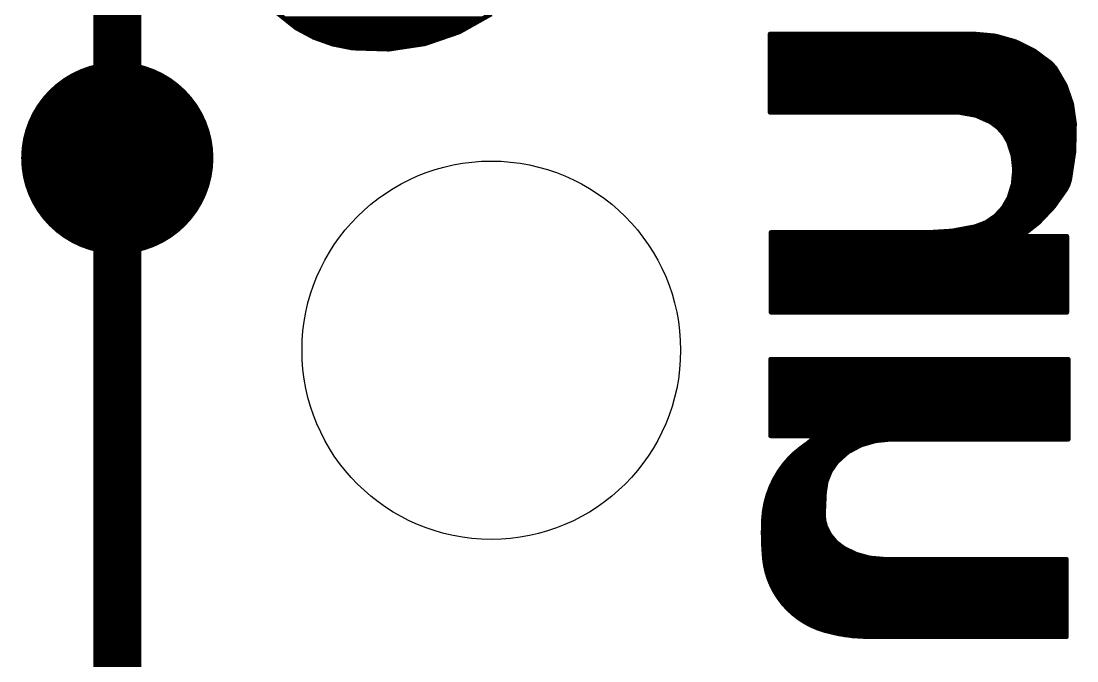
# Model space of a CAD drawing. Extents: x -3.8 to 20.4, y -21.6 to 37.
# Drawn here: x 1.02 to 6.59, y 17.41 to 20.79 of the extents above; entities that cross this region are included whole.
import ezdxf

# ---------------------------------------------------------------- set-up
doc = ezdxf.new("R2010")
doc.units = 0
for name, color, linetype in [('1', 12, 'CONTINUOUS'), ('16', 132, 'CONTINUOUS'), ('18', 110, 'CONTINUOUS'), ('20', 53, 'CONTINUOUS'), ('22', 40, 'CONTINUOUS')]:
    doc.layers.add(name, color=color, linetype=linetype)

# ---------------------------------------------------------------- blocks, each defined once
blk = doc.blocks.new('ROUNDV')
at = {"const_width": 0.5}
blk.add_lwpolyline([(0, -0.25, 1), (0, 0.25, 1), (0, -0.25)], format="xyb", dxfattribs=at)

msp = doc.modelspace()

# ---------------------------------------------------------------- linework, layer by layer
at = {"layer": '1', "const_width": 0.254}
msp.add_lwpolyline([(1.524, 20.066), (1.524, 22.476)], dxfattribs=at)
at = {"layer": '1', "const_width": 0.127}
msp.add_lwpolyline([(1.4605, 20.066, 1), (1.5875, 20.066)], format="xyb", dxfattribs=at)
at = {"layer": '16', "const_width": 0.254}
msp.add_lwpolyline([(1.524, 12.7), (1.524, 20.066)], dxfattribs=at)
at = {"layer": '16', "const_width": 0.127}
msp.add_lwpolyline([(1.5875, 20.066, 1), (1.4605, 20.066)], format="xyb", dxfattribs=at)
at = {"layer": '20'}
msp.add_circle((3.5, 19.05), 1, dxfattribs=at)
at = {"layer": '22', "const_width": 0.0254}
for points in [[(2.4689, 20.7543), (2.3552, 20.8449)], [(2.4083, 20.8026), (3.455, 20.8026)], [(3.5001, 20.828), (3.332, 20.7333)], [(2.4402, 20.7772), (3.4099, 20.7772)], [(2.5623, 20.7042), (2.4689, 20.7543)], [(2.4736, 20.7518), (3.3648, 20.7518)], [(2.5209, 20.7264), (3.3119, 20.7264)], [(2.6621, 20.6684), (2.5623, 20.7042)], [(2.5711, 20.701), (3.2382, 20.701)], [(3.332, 20.7333), (3.1496, 20.6705)], [(4.9733, 20.7213), (6.0528, 20.7213)], [(4.9733, 20.3073), (4.9733, 20.7213)], [(4.9733, 20.701), (6.199, 20.701)], [(6.0528, 20.7213), (6.1628, 20.7112)], [(6.1628, 20.7112), (6.2691, 20.6812)], [(6.2691, 20.6812), (6.3682, 20.6324)], [(2.6419, 20.6756), (3.1644, 20.6756)], [(2.7661, 20.6477), (2.6621, 20.6684)], [(2.7535, 20.6502), (3.0153, 20.6502)], [(2.9589, 20.6417), (2.7661, 20.6477)], [(3.1496, 20.6705), (2.9589, 20.6417)], [(4.9733, 20.6756), (6.2805, 20.6756)], [(4.9733, 20.6502), (6.3321, 20.6502)], [(6.3682, 20.6324), (6.4567, 20.5664)], [(4.9733, 20.6248), (6.3784, 20.6248)], [(4.9733, 20.5994), (6.4125, 20.5994)], [(4.9733, 20.574), (6.4465, 20.574)], [(4.9733, 20.5486), (6.4727, 20.5486)], [(4.9733, 20.5232), (6.4899, 20.5232)], [(6.4567, 20.5664), (6.4795, 20.541)], [(6.4795, 20.541), (6.5321, 20.4508)], [(4.9733, 20.4978), (6.5047, 20.4978)], [(4.9733, 20.4724), (6.5195, 20.4724)], [(4.9733, 20.447), (6.5334, 20.447)], [(4.9733, 20.4216), (6.5423, 20.4216)], [(6.5321, 20.4508), (6.5664, 20.3522)], [(4.9733, 20.3962), (6.5511, 20.3962)], [(4.9733, 20.3708), (6.5599, 20.3708)], [(6.5664, 20.3522), (6.5811, 20.2489)], [(4.9733, 20.3454), (6.5674, 20.3454)], [(4.9733, 20.32), (6.571, 20.32)], [(5.9741, 20.3073), (4.9733, 20.3073)], [(6.0598, 20.292), (5.9741, 20.3073)], [(6.0451, 20.2946), (6.5746, 20.2946)], [(6.1392, 20.2565), (6.0598, 20.292)], [(6.1108, 20.2692), (6.5782, 20.2692)], [(6.1776, 20.2276), (6.1392, 20.2565)], [(6.1561, 20.2438), (6.581, 20.2438)], [(6.5811, 20.2489), (6.5781, 20.0995)], [(6.2094, 20.1916), (6.1776, 20.2276)], [(6.1858, 20.2184), (6.5805, 20.2184)], [(6.2082, 20.193), (6.58, 20.193)], [(6.2332, 20.1498), (6.2094, 20.1916)], [(6.2231, 20.1676), (6.5795, 20.1676)], [(6.2563, 20.0785), (6.2332, 20.1498)], [(6.2357, 20.1422), (6.5789, 20.1422)], [(6.2439, 20.1168), (6.5784, 20.1168)], [(6.2522, 20.0914), (6.5768, 20.0914)], [(6.2646, 20.004), (6.2563, 20.0785)], [(6.5781, 20.0995), (6.5557, 19.9517)], [(6.2577, 20.066), (6.573, 20.066)], [(6.2605, 20.0406), (6.5692, 20.0406)], [(6.2634, 20.0152), (6.5653, 20.0152)], [(6.2576, 19.9294), (6.2646, 20.004)], [(6.2609, 19.9644), (6.5576, 19.9644)], [(6.2633, 19.9898), (6.5615, 19.9898)], [(6.2357, 19.8577), (6.2576, 19.9294)], [(6.2528, 19.9136), (6.5417, 19.9136)], [(6.2585, 19.939), (6.5518, 19.939)], [(6.5354, 19.9009), (6.4695, 19.8079)], [(6.5477, 19.9255), (6.5354, 19.9009)], [(6.5557, 19.9517), (6.5477, 19.9255)], [(6.2055, 19.8042), (6.2357, 19.8577)], [(6.2373, 19.8628), (6.5084, 19.8628)], [(6.245, 19.8882), (6.5264, 19.8882)], [(6.1638, 19.759), (6.2055, 19.8042)], [(6.2099, 19.812), (6.4724, 19.812)], [(6.2242, 19.8374), (6.4904, 19.8374)], [(6.4695, 19.8079), (6.3911, 19.7252)], [(6.1129, 19.7246), (6.1638, 19.759)], [(6.1295, 19.7358), (6.4011, 19.7358)], [(6.1658, 19.7612), (6.4252, 19.7612)], [(6.1893, 19.7866), (6.4493, 19.7866)], [(5.809, 19.6723), (5.9331, 19.68)], [(5.9331, 19.68), (6.0554, 19.7028)], [(5.9601, 19.685), (6.3403, 19.685)], [(6.0554, 19.7028), (6.1129, 19.7246)], [(6.0754, 19.7104), (6.3724, 19.7104)], [(6.3911, 19.7252), (6.3017, 19.6545)], [(4.9784, 19.2507), (4.9784, 19.6723)], [(4.9784, 19.6723), (5.809, 19.6723)], [(4.9784, 19.6596), (6.3081, 19.6596)], [(4.9784, 19.6342), (6.5405, 19.6342)], [(6.3017, 19.6545), (6.3017, 19.652)], [(6.3017, 19.652), (6.5405, 19.652)], [(6.5405, 19.652), (6.5405, 19.2507)], [(4.9784, 19.6088), (6.5405, 19.6088)], [(4.9784, 19.5834), (6.5405, 19.5834)], [(4.9784, 19.558), (6.5405, 19.558)], [(4.9784, 19.5326), (6.5405, 19.5326)], [(4.9784, 19.5072), (6.5405, 19.5072)], [(4.9784, 19.4818), (6.5405, 19.4818)], [(4.9784, 19.4564), (6.5405, 19.4564)], [(4.9784, 19.431), (6.5405, 19.431)], [(4.9784, 19.4056), (6.5405, 19.4056)], [(4.9784, 19.3802), (6.5405, 19.3802)], [(4.9784, 19.3548), (6.5405, 19.3548)], [(4.9784, 19.3294), (6.5405, 19.3294)], [(4.9784, 19.304), (6.5405, 19.304)], [(4.9784, 19.2786), (6.5405, 19.2786)], [(4.9784, 19.2532), (6.5405, 19.2532)], [(6.5405, 19.2507), (4.9784, 19.2507)], [(4.9759, 19.0017), (4.9759, 18.5979)], [(6.5481, 19.0017), (4.9759, 19.0017)], [(6.5481, 19.0017), (4.9759, 19.0017)], [(4.9759, 19.0017), (4.9759, 18.5979)], [(4.9759, 18.9992), (6.5481, 18.9992)], [(4.9759, 18.9738), (6.5481, 18.9738)], [(6.5481, 18.5801), (6.5481, 19.0017)], [(6.5481, 18.5801), (6.5481, 19.0017)], [(4.9759, 18.9484), (6.5481, 18.9484)], [(4.9759, 18.923), (6.5481, 18.923)], [(4.9759, 18.8976), (6.5481, 18.8976)], [(4.9759, 18.8722), (6.5481, 18.8722)], [(4.9759, 18.8468), (6.5481, 18.8468)], [(4.9759, 18.8214), (6.5481, 18.8214)], [(4.9759, 18.796), (6.5481, 18.796)], [(4.9759, 18.7706), (6.5481, 18.7706)], [(4.9759, 18.7452), (6.5481, 18.7452)], [(4.9759, 18.7198), (6.5481, 18.7198)], [(4.9759, 18.6944), (6.5481, 18.6944)], [(4.9759, 18.669), (6.5481, 18.669)], [(4.9759, 18.6436), (6.5481, 18.6436)], [(4.9759, 18.6182), (6.5481, 18.6182)], [(4.9759, 18.5979), (5.1968, 18.5979)], [(4.9759, 18.5979), (5.1968, 18.5979)], [(5.1892, 18.5725), (5.174, 18.5598)], [(5.1831, 18.5674), (5.5152, 18.5674)], [(5.1948, 18.5806), (5.1892, 18.5725)], [(5.1968, 18.5903), (5.1948, 18.5806)], [(5.1968, 18.5979), (5.1968, 18.5903)], [(5.1968, 18.5979), (5.1968, 18.5903)], [(5.1968, 18.5928), (6.5481, 18.5928)], [(5.4534, 18.5496), (5.5308, 18.5719)], [(5.5308, 18.5719), (5.6109, 18.5801)], [(5.6109, 18.5801), (6.5481, 18.5801)], [(5.6794, 18.5801), (6.5481, 18.5801)], [(5.1359, 18.5318), (5.0886, 18.4916)], [(5.118, 18.5166), (5.3918, 18.5166)], [(5.174, 18.5598), (5.1359, 18.5318)], [(5.1498, 18.542), (5.4392, 18.542)], [(5.3238, 18.4582), (5.383, 18.5119)], [(5.383, 18.5119), (5.4534, 18.5496)], [(5.0886, 18.4916), (5.047, 18.4455)], [(5.0653, 18.4658), (5.3322, 18.4658)], [(5.0882, 18.4912), (5.3602, 18.4912)], [(5.2908, 18.4101), (5.3238, 18.4582)], [(5.047, 18.4455), (4.9902, 18.3556)], [(5.0277, 18.415), (5.2942, 18.415)], [(5.0438, 18.4404), (5.3116, 18.4404)], [(5.2693, 18.3558), (5.2908, 18.4101)], [(4.9902, 18.3556), (4.9533, 18.256)], [(4.984, 18.3388), (5.2666, 18.3388)], [(4.9956, 18.3642), (5.2726, 18.3642)], [(5.0117, 18.3896), (5.2827, 18.3896)], [(5.2603, 18.2982), (5.2693, 18.3558)], [(4.9652, 18.288), (5.2598, 18.288)], [(4.9746, 18.3134), (5.2627, 18.3134)], [(5.2553, 18.1864), (5.2603, 18.2982)], [(4.9533, 18.256), (4.9378, 18.1508)], [(4.9505, 18.2372), (5.2576, 18.2372)], [(4.9558, 18.2626), (5.2587, 18.2626)], [(4.943, 18.1864), (5.2553, 18.1864)], [(4.9468, 18.2118), (5.2564, 18.2118)], [(5.2571, 18.1529), (5.2553, 18.1864)], [(4.9378, 18.1508), (4.9428, 17.9502)], [(4.9382, 18.1356), (5.2615, 18.1356)], [(4.9393, 18.161), (5.2566, 18.161)], [(5.2654, 18.1204), (5.2571, 18.1529)], [(5.2884, 18.0744), (5.2654, 18.1204)], [(4.9388, 18.1102), (5.2705, 18.1102)], [(4.9394, 18.0848), (5.2832, 18.0848)], [(5.3211, 18.0348), (5.2884, 18.0744)], [(4.9401, 18.0594), (5.3008, 18.0594)], [(4.9407, 18.034), (5.3221, 18.034)], [(4.9413, 18.0086), (5.3552, 18.0086)], [(5.3619, 18.0035), (5.3211, 18.0348)], [(4.942, 17.9832), (5.4039, 17.9832)], [(4.9426, 17.9578), (5.4774, 17.9578)], [(4.9428, 17.9502), (4.9633, 17.8525)], [(5.4283, 17.9714), (5.3619, 18.0035)], [(5.4994, 17.9517), (5.4283, 17.9714)], [(5.5728, 17.9451), (5.4994, 17.9517)], [(4.9465, 17.9324), (6.538, 17.9324)], [(4.9519, 17.907), (6.538, 17.907)], [(6.538, 17.9451), (5.5728, 17.9451)], [(6.538, 17.9451), (5.5728, 17.9451)], [(6.538, 17.5362), (6.538, 17.9451)], [(6.538, 17.5362), (6.538, 17.9451)], [(4.9572, 17.8816), (6.538, 17.8816)], [(4.9625, 17.8562), (6.538, 17.8562)], [(4.9633, 17.8525), (5.0056, 17.762)], [(4.9734, 17.8308), (6.538, 17.8308)], [(4.9853, 17.8054), (6.538, 17.8054)], [(4.9972, 17.78), (6.538, 17.78)], [(5.0056, 17.762), (5.0673, 17.6835)], [(5.0114, 17.7546), (6.538, 17.7546)], [(5.0314, 17.7292), (6.538, 17.7292)], [(5.0513, 17.7038), (6.538, 17.7038)], [(5.0673, 17.6835), (5.1248, 17.6346)], [(5.0733, 17.6784), (6.538, 17.6784)], [(5.1032, 17.653), (6.538, 17.653)], [(5.1248, 17.6346), (5.1898, 17.5961)], [(5.1366, 17.6276), (6.538, 17.6276)], [(5.1795, 17.6022), (6.538, 17.6022)], [(5.1898, 17.5961), (5.2603, 17.5692)], [(5.2404, 17.5768), (6.538, 17.5768)], [(5.2603, 17.5692), (5.371, 17.5452)], [(5.3425, 17.5514), (6.538, 17.5514)], [(5.371, 17.5452), (5.4839, 17.5362)], [(5.4839, 17.5362), (6.538, 17.5362)], [(5.4839, 17.5362), (6.538, 17.5362)]]:
    msp.add_lwpolyline(points, dxfattribs=at)
at = {"layer": '22'}
for points, const_width in [([(2.4402, 20.7836, 1), (2.4402, 20.7708)], 0.0127), ([(2.4719, 20.7599, 1), (2.4659, 20.7487)], 0.0127), ([(2.4649, 20.7493, 1), (2.4729, 20.7593)], 0.0127), ([(2.4736, 20.7582, 1), (2.4736, 20.7454)], 0.0127), ([(3.3648, 20.7454, 1), (3.3648, 20.7582)], 0.0127), ([(3.4099, 20.7708, 1), (3.4099, 20.7836)], 0.0127), ([(2.5209, 20.7328, 1), (2.5209, 20.7201)], 0.0127), ([(2.5645, 20.7101, 1), (2.5602, 20.6982)], 0.0127), ([(2.5593, 20.6986, 1), (2.5653, 20.7098)], 0.0127), ([(2.5711, 20.7074, 1), (2.5711, 20.6946)], 0.0127), ([(3.2382, 20.6946, 1), (3.2382, 20.7074)], 0.0127), ([(3.3119, 20.7201, 1), (3.3119, 20.7328)], 0.0127), ([(3.3289, 20.7389, 1), (3.3351, 20.7278)], 0.0127), ([(3.3341, 20.7273, 1), (3.33, 20.7393)], 0.0127), ([(4.9797, 20.7213, 1), (4.9669, 20.7213)], 0.0127), ([(4.9733, 20.7277, 1), (4.9733, 20.7149)], 0.0127), ([(4.9733, 20.7074, 1), (4.9733, 20.6946)], 0.0127), ([(6.0534, 20.7276, 1), (6.0522, 20.715)], 0.0127), ([(6.0528, 20.7149, 1), (6.0528, 20.7277)], 0.0127), ([(6.1645, 20.7173, 1), (6.1611, 20.7051)], 0.0127), ([(6.1622, 20.7049, 1), (6.1634, 20.7175)], 0.0127), ([(6.199, 20.6946, 1), (6.199, 20.7074)], 0.0127), ([(6.2719, 20.6869, 1), (6.2663, 20.6755)], 0.0127), ([(6.2674, 20.6751, 1), (6.2708, 20.6874)], 0.0127), ([(2.6419, 20.682, 1), (2.6419, 20.6692)], 0.0127), ([(2.6634, 20.6746, 1), (2.6609, 20.6621)], 0.0127), ([(2.66, 20.6624, 1), (2.6643, 20.6743)], 0.0127), ([(2.7535, 20.6566, 1), (2.7535, 20.6439)], 0.0127), ([(2.7663, 20.654, 1), (2.7659, 20.6414)], 0.0127), ([(2.7649, 20.6415, 1), (2.7673, 20.6539)], 0.0127), ([(2.958, 20.6479, 1), (2.9599, 20.6354)], 0.0127), ([(2.9587, 20.6353, 1), (2.9591, 20.648)], 0.0127), ([(3.0153, 20.6439, 1), (3.0153, 20.6566)], 0.0127), ([(3.1476, 20.6765, 1), (3.1517, 20.6645)], 0.0127), ([(3.1506, 20.6642, 1), (3.1487, 20.6768)], 0.0127), ([(3.1644, 20.6692, 1), (3.1644, 20.682)], 0.0127), ([(4.9733, 20.682, 1), (4.9733, 20.6692)], 0.0127), ([(4.9733, 20.6566, 1), (4.9733, 20.6439)], 0.0127), ([(6.2805, 20.6692, 1), (6.2805, 20.682)], 0.0127), ([(6.3321, 20.6439, 1), (6.3321, 20.6566)], 0.0127), ([(6.372, 20.6375, 1), (6.3644, 20.6273)], 0.0127), ([(6.3654, 20.6267, 1), (6.371, 20.6381)], 0.0127), ([(4.9733, 20.6312, 1), (4.9733, 20.6184)], 0.0127), ([(4.9733, 20.6058, 1), (4.9733, 20.593)], 0.0127), ([(4.9733, 20.5804, 1), (4.9733, 20.5677)], 0.0127), ([(6.3784, 20.6184, 1), (6.3784, 20.6312)], 0.0127), ([(6.4125, 20.593, 1), (6.4125, 20.6058)], 0.0127), ([(6.4465, 20.5677, 1), (6.4465, 20.5804)], 0.0127), ([(4.9733, 20.555, 1), (4.9733, 20.5422)], 0.0127), ([(4.9733, 20.5296, 1), (4.9733, 20.5168)], 0.0127), ([(6.4614, 20.5706, 1), (6.452, 20.5622)], 0.0127), ([(6.4529, 20.5613, 1), (6.4605, 20.5715)], 0.0127), ([(6.4727, 20.5422, 1), (6.4727, 20.555)], 0.0127), ([(6.485, 20.5442, 1), (6.474, 20.5378)], 0.0127), ([(6.4748, 20.5368, 1), (6.4842, 20.5452)], 0.0127), ([(6.4899, 20.5168, 1), (6.4899, 20.5296)], 0.0127), ([(4.9733, 20.5042, 1), (4.9733, 20.4915)], 0.0127), ([(4.9733, 20.4788, 1), (4.9733, 20.466)], 0.0127), ([(6.5047, 20.4915, 1), (6.5047, 20.5042)], 0.0127), ([(6.5195, 20.466, 1), (6.5195, 20.4788)], 0.0127), ([(4.9733, 20.4534, 1), (4.9733, 20.4407)], 0.0127), ([(4.9733, 20.428, 1), (4.9733, 20.4153)], 0.0127), ([(6.5381, 20.4529, 1), (6.5261, 20.4487)], 0.0127), ([(6.5266, 20.4476, 1), (6.5376, 20.454)], 0.0127), ([(6.5334, 20.4407, 1), (6.5334, 20.4534)], 0.0127), ([(6.5423, 20.4153, 1), (6.5423, 20.428)], 0.0127), ([(4.9733, 20.4026, 1), (4.9733, 20.3898)], 0.0127), ([(4.9733, 20.3772, 1), (4.9733, 20.3645)], 0.0127), ([(6.5511, 20.3898, 1), (6.5511, 20.4026)], 0.0127), ([(6.5599, 20.3645, 1), (6.5599, 20.3772)], 0.0127), ([(6.5727, 20.3531, 1), (6.5601, 20.3513)], 0.0127), ([(6.5604, 20.3502, 1), (6.5724, 20.3543)], 0.0127), ([(4.9669, 20.3073, 1), (4.9797, 20.3073)], 0.0127), ([(4.9733, 20.3518, 1), (4.9733, 20.3391)], 0.0127), ([(4.9733, 20.3264, 1), (4.9733, 20.3136)], 0.0127), ([(4.9733, 20.3137, 1), (4.9733, 20.301)], 0.0127), ([(5.9752, 20.3136, 1), (5.973, 20.301)], 0.0127), ([(5.9741, 20.301, 1), (5.9741, 20.3137)], 0.0127), ([(6.0451, 20.301, 1), (6.0451, 20.2883)], 0.0127), ([(6.0623, 20.2978, 1), (6.0572, 20.2862)], 0.0127), ([(6.0586, 20.2857, 1), (6.0609, 20.2982)], 0.0127), ([(6.5674, 20.3391, 1), (6.5674, 20.3518)], 0.0127), ([(6.571, 20.3136, 1), (6.571, 20.3264)], 0.0127), ([(6.5746, 20.2883, 1), (6.5746, 20.301)], 0.0127), ([(6.1108, 20.2756, 1), (6.1108, 20.2629)], 0.0127), ([(6.143, 20.2616, 1), (6.1354, 20.2514)], 0.0127), ([(6.1366, 20.2507, 1), (6.1418, 20.2623)], 0.0127), ([(6.1561, 20.2502, 1), (6.1561, 20.2374)], 0.0127), ([(6.5874, 20.2488, 1), (6.5748, 20.249)], 0.0127), ([(6.5748, 20.248, 1), (6.5874, 20.2498)], 0.0127), ([(6.5782, 20.2629, 1), (6.5782, 20.2756)], 0.0127), ([(6.581, 20.2374, 1), (6.581, 20.2502)], 0.0127), ([(6.1824, 20.2318, 1), (6.1729, 20.2234)], 0.0127), ([(6.1738, 20.2226, 1), (6.1815, 20.2327)], 0.0127), ([(6.1858, 20.2248, 1), (6.1858, 20.2121)], 0.0127), ([(6.2082, 20.1994, 1), (6.2082, 20.1867)], 0.0127), ([(6.2149, 20.1947, 1), (6.2039, 20.1884)], 0.0127), ([(6.2047, 20.1874, 1), (6.2142, 20.1958)], 0.0127), ([(6.58, 20.1867, 1), (6.58, 20.1994)], 0.0127), ([(6.5805, 20.2121, 1), (6.5805, 20.2248)], 0.0127), ([(6.2231, 20.174, 1), (6.2231, 20.1612)], 0.0127), ([(6.2392, 20.1518, 1), (6.2272, 20.1478)], 0.0127), ([(6.2277, 20.1467, 1), (6.2387, 20.1529)], 0.0127), ([(6.2357, 20.1486, 1), (6.2357, 20.1359)], 0.0127), ([(6.5789, 20.1359, 1), (6.5789, 20.1486)], 0.0127), ([(6.5795, 20.1612, 1), (6.5795, 20.174)], 0.0127), ([(6.2439, 20.1232, 1), (6.2439, 20.1105)], 0.0127), ([(6.2522, 20.0978, 1), (6.2522, 20.085)], 0.0127), ([(6.2627, 20.0792, 1), (6.25, 20.0778)], 0.0127), ([(6.2503, 20.0765, 1), (6.2624, 20.0805)], 0.0127), ([(6.5717, 20.0996, 1), (6.5844, 20.0993)], 0.0127), ([(6.5843, 20.0985, 1), (6.5718, 20.1004)], 0.0127), ([(6.5768, 20.085, 1), (6.5768, 20.0978)], 0.0127), ([(6.5784, 20.1105, 1), (6.5784, 20.1232)], 0.0127), ([(6.2577, 20.0724, 1), (6.2577, 20.0597)], 0.0127), ([(6.2605, 20.047, 1), (6.2605, 20.0343)], 0.0127), ([(6.2634, 20.0216, 1), (6.2634, 20.0088)], 0.0127), ([(6.5653, 20.0088, 1), (6.5653, 20.0216)], 0.0127), ([(6.5692, 20.0343, 1), (6.5692, 20.047)], 0.0127), ([(6.573, 20.0597, 1), (6.573, 20.0724)], 0.0127), ([(6.2609, 19.9708, 1), (6.2609, 19.9581)], 0.0127), ([(6.2633, 19.9962, 1), (6.2633, 19.9835)], 0.0127), ([(6.2709, 20.0034, 1), (6.2583, 20.0046)], 0.0127), ([(6.2583, 20.0033, 1), (6.2709, 20.0047)], 0.0127), ([(6.5576, 19.9581, 1), (6.5576, 19.9708)], 0.0127), ([(6.5615, 19.9835, 1), (6.5615, 19.9962)], 0.0127), ([(6.2528, 19.92, 1), (6.2528, 19.9073)], 0.0127), ([(6.2513, 19.93, 1), (6.2639, 19.9288)], 0.0127), ([(6.2637, 19.9275, 1), (6.2515, 19.9312)], 0.0127), ([(6.2585, 19.9454, 1), (6.2585, 19.9326)], 0.0127), ([(6.5406, 19.8972, 1), (6.5302, 19.9046)], 0.0127), ([(6.5416, 19.9273, 1), (6.5537, 19.9236)], 0.0127), ([(6.5417, 19.9073, 1), (6.5417, 19.92)], 0.0127), ([(6.5533, 19.9226, 1), (6.542, 19.9283)], 0.0127), ([(6.5494, 19.9527, 1), (6.562, 19.9507)], 0.0127), ([(6.5618, 19.9498, 1), (6.5496, 19.9536)], 0.0127), ([(6.5518, 19.9326, 1), (6.5518, 19.9454)], 0.0127), ([(6.2296, 19.8596, 1), (6.2418, 19.8558)], 0.0127), ([(6.2412, 19.8546, 1), (6.2302, 19.8608)], 0.0127), ([(6.2373, 19.8692, 1), (6.2373, 19.8564)], 0.0127), ([(6.245, 19.8946, 1), (6.245, 19.8819)], 0.0127), ([(6.5084, 19.8564, 1), (6.5084, 19.8692)], 0.0127), ([(6.5264, 19.8819, 1), (6.5264, 19.8946)], 0.0127), ([(6.5297, 19.9037, 1), (6.5411, 19.8981)], 0.0127), ([(6.2, 19.8073, 1), (6.211, 19.801)], 0.0127), ([(6.2102, 19.7999, 1), (6.2008, 19.8085)], 0.0127), ([(6.2099, 19.8184, 1), (6.2099, 19.8056)], 0.0127), ([(6.2242, 19.8438, 1), (6.2242, 19.8311)], 0.0127), ([(6.4643, 19.8116, 1), (6.4747, 19.8042)], 0.0127), ([(6.4741, 19.8035, 1), (6.4649, 19.8123)], 0.0127), ([(6.4724, 19.8056, 1), (6.4724, 19.8184)], 0.0127), ([(6.4904, 19.8311, 1), (6.4904, 19.8438)], 0.0127), ([(6.1295, 19.7422, 1), (6.1295, 19.7294)], 0.0127), ([(6.1591, 19.7633, 1), (6.1685, 19.7547)], 0.0127), ([(6.1658, 19.7676, 1), (6.1658, 19.7549)], 0.0127), ([(6.1674, 19.7537, 1), (6.1603, 19.7643)], 0.0127), ([(6.1893, 19.793, 1), (6.1893, 19.7802)], 0.0127), ([(6.4011, 19.7294, 1), (6.4011, 19.7422)], 0.0127), ([(6.4252, 19.7549, 1), (6.4252, 19.7676)], 0.0127), ([(6.4493, 19.7802, 1), (6.4493, 19.793)], 0.0127), ([(5.932, 19.6862, 1), (5.9343, 19.6737)], 0.0127), ([(5.9335, 19.6736, 1), (5.9327, 19.6863)], 0.0127), ([(5.9601, 19.6914, 1), (5.9601, 19.6787)], 0.0127), ([(6.0531, 19.7087, 1), (6.0577, 19.6969)], 0.0127), ([(6.0566, 19.6966, 1), (6.0542, 19.709)], 0.0127), ([(6.0754, 19.7168, 1), (6.0754, 19.704)], 0.0127), ([(6.1093, 19.7299, 1), (6.1164, 19.7193)], 0.0127), ([(6.1151, 19.7187, 1), (6.1106, 19.7305)], 0.0127), ([(6.3403, 19.6787, 1), (6.3403, 19.6914)], 0.0127), ([(6.3724, 19.704, 1), (6.3724, 19.7168)], 0.0127), ([(6.3865, 19.7296, 1), (6.3957, 19.7208)], 0.0127), ([(6.395, 19.7202, 1), (6.3871, 19.7302)], 0.0127), ([(4.9784, 19.666, 1), (4.9784, 19.6532)], 0.0127), ([(4.9784, 19.6787, 1), (4.9784, 19.6659)], 0.0127), ([(4.9784, 19.6406, 1), (4.9784, 19.6278)], 0.0127), ([(4.9848, 19.6723, 1), (4.9721, 19.6723)], 0.0127), ([(5.8086, 19.6786, 1), (5.8094, 19.666)], 0.0127), ([(5.809, 19.6659, 1), (5.809, 19.6787)], 0.0127), ([(6.2978, 19.6595, 1), (6.3056, 19.6495)], 0.0127), ([(6.3017, 19.6584, 1), (6.3017, 19.6456)], 0.0127), ([(6.3081, 19.6545, 1), (6.2954, 19.6545)], 0.0127), ([(6.2954, 19.652, 1), (6.3081, 19.652)], 0.0127), ([(6.3081, 19.6532, 1), (6.3081, 19.666)], 0.0127), ([(6.5469, 19.652, 1), (6.5342, 19.652)], 0.0127), ([(6.5405, 19.6456, 1), (6.5405, 19.6584)], 0.0127), ([(6.5405, 19.6278, 1), (6.5405, 19.6406)], 0.0127), ([(4.9784, 19.6152, 1), (4.9784, 19.6025)], 0.0127), ([(4.9784, 19.5898, 1), (4.9784, 19.577)], 0.0127), ([(6.5405, 19.6025, 1), (6.5405, 19.6152)], 0.0127), ([(6.5405, 19.577, 1), (6.5405, 19.5898)], 0.0127), ([(4.9784, 19.5644, 1), (4.9784, 19.5516)], 0.0127), ([(4.9784, 19.539, 1), (4.9784, 19.5263)], 0.0127), ([(6.5405, 19.5516, 1), (6.5405, 19.5644)], 0.0127), ([(6.5405, 19.5263, 1), (6.5405, 19.539)], 0.0127), ([(4.9784, 19.5136, 1), (4.9784, 19.5008)], 0.0127), ([(4.9784, 19.4882, 1), (4.9784, 19.4754)], 0.0127), ([(4.9784, 19.4628, 1), (4.9784, 19.4501)], 0.0127), ([(6.5405, 19.5008, 1), (6.5405, 19.5136)], 0.0127), ([(6.5405, 19.4754, 1), (6.5405, 19.4882)], 0.0127), ([(6.5405, 19.4501, 1), (6.5405, 19.4628)], 0.0127), ([(4.9784, 19.4374, 1), (4.9784, 19.4246)], 0.0127), ([(4.9784, 19.412, 1), (4.9784, 19.3992)], 0.0127), ([(6.5405, 19.4246, 1), (6.5405, 19.4374)], 0.0127), ([(6.5405, 19.3992, 1), (6.5405, 19.412)], 0.0127), ([(4.9784, 19.3866, 1), (4.9784, 19.3739)], 0.0127), ([(4.9784, 19.3612, 1), (4.9784, 19.3484)], 0.0127), ([(6.5405, 19.3739, 1), (6.5405, 19.3866)], 0.0127), ([(6.5405, 19.3484, 1), (6.5405, 19.3612)], 0.0127), ([(4.9784, 19.3358, 1), (4.9784, 19.323)], 0.0127), ([(4.9784, 19.3104, 1), (4.9784, 19.2977)], 0.0127), ([(6.5405, 19.323, 1), (6.5405, 19.3358)], 0.0127), ([(6.5405, 19.2977, 1), (6.5405, 19.3104)], 0.0127), ([(4.9784, 19.285, 1), (4.9784, 19.2722)], 0.0127), ([(4.9784, 19.2596, 1), (4.9784, 19.2468)], 0.0127), ([(4.9784, 19.2571, 1), (4.9784, 19.2444)], 0.0127), ([(4.9721, 19.2507, 1), (4.9848, 19.2507)], 0.0127), ([(6.5342, 19.2507, 1), (6.5469, 19.2507)], 0.0127), ([(6.5405, 19.2722, 1), (6.5405, 19.285)], 0.0127), ([(6.5405, 19.2468, 1), (6.5405, 19.2596)], 0.0127), ([(6.5405, 19.2444, 1), (6.5405, 19.2571)], 0.0127), ([(4.9823, 19.0017, 1), (4.9695, 19.0017)], 0.0127), ([(4.9823, 19.0017, 1), (4.9695, 19.0017)], 0.0127), ([(4.9759, 19.0081, 1), (4.9759, 18.9953)], 0.0127), ([(4.9759, 19.0081, 1), (4.9759, 18.9953)], 0.0127), ([(4.9759, 19.0056, 1), (4.9759, 18.9929)], 0.0127), ([(4.9759, 18.9802, 1), (4.9759, 18.9674)], 0.0127), ([(6.5545, 19.0017, 1), (6.5418, 19.0017)], 0.0127), ([(6.5545, 19.0017, 1), (6.5418, 19.0017)], 0.0127), ([(6.5481, 18.9953, 1), (6.5481, 19.0081)], 0.0127), ([(6.5481, 18.9953, 1), (6.5481, 19.0081)], 0.0127), ([(6.5481, 18.9929, 1), (6.5481, 19.0056)], 0.0127), ([(6.5481, 18.9674, 1), (6.5481, 18.9802)], 0.0127), ([(4.9759, 18.9548, 1), (4.9759, 18.942)], 0.0127), ([(4.9759, 18.9294, 1), (4.9759, 18.9167)], 0.0127), ([(4.9759, 18.904, 1), (4.9759, 18.8912)], 0.0127), ([(6.5481, 18.942, 1), (6.5481, 18.9548)], 0.0127), ([(6.5481, 18.9167, 1), (6.5481, 18.9294)], 0.0127), ([(6.5481, 18.8912, 1), (6.5481, 18.904)], 0.0127), ([(4.9759, 18.8786, 1), (4.9759, 18.8658)], 0.0127), ([(4.9759, 18.8532, 1), (4.9759, 18.8405)], 0.0127), ([(6.5481, 18.8658, 1), (6.5481, 18.8786)], 0.0127), ([(6.5481, 18.8405, 1), (6.5481, 18.8532)], 0.0127), ([(4.9759, 18.8278, 1), (4.9759, 18.815)], 0.0127), ([(4.9759, 18.8024, 1), (4.9759, 18.7896)], 0.0127), ([(6.5481, 18.815, 1), (6.5481, 18.8278)], 0.0127), ([(6.5481, 18.7896, 1), (6.5481, 18.8024)], 0.0127), ([(4.9759, 18.777, 1), (4.9759, 18.7643)], 0.0127), ([(4.9759, 18.7516, 1), (4.9759, 18.7388)], 0.0127), ([(6.5481, 18.7643, 1), (6.5481, 18.777)], 0.0127), ([(6.5481, 18.7388, 1), (6.5481, 18.7516)], 0.0127), ([(4.9759, 18.7262, 1), (4.9759, 18.7134)], 0.0127), ([(4.9759, 18.7008, 1), (4.9759, 18.6881)], 0.0127), ([(6.5481, 18.7134, 1), (6.5481, 18.7262)], 0.0127), ([(6.5481, 18.6881, 1), (6.5481, 18.7008)], 0.0127), ([(4.9759, 18.6754, 1), (4.9759, 18.6626)], 0.0127), ([(4.9759, 18.65, 1), (4.9759, 18.6372)], 0.0127), ([(4.9759, 18.6246, 1), (4.9759, 18.6119)], 0.0127), ([(6.5481, 18.6626, 1), (6.5481, 18.6754)], 0.0127), ([(6.5481, 18.6372, 1), (6.5481, 18.65)], 0.0127), ([(6.5481, 18.6119, 1), (6.5481, 18.6246)], 0.0127), ([(4.9695, 18.5979, 1), (4.9823, 18.5979)], 0.0127), ([(4.9695, 18.5979, 1), (4.9823, 18.5979)], 0.0127), ([(4.9759, 18.6043, 1), (4.9759, 18.5915)], 0.0127), ([(4.9759, 18.6043, 1), (4.9759, 18.5915)], 0.0127), ([(5.174, 18.5598, 0.0333), (5.1892, 18.5725)], 0.0254), ([(5.1831, 18.5738, 1), (5.1831, 18.561)], 0.0127), ([(5.1892, 18.5725, 0.205), (5.1968, 18.5903)], 0.0254), ([(5.1848, 18.5771, 1), (5.1936, 18.5679)], 0.0127), ([(5.184, 18.5761, 1), (5.1944, 18.5689)], 0.0127), ([(5.1936, 18.5679, 1), (5.1848, 18.5771)], 0.0127), ([(5.1933, 18.5676, 1), (5.1851, 18.5774)], 0.0127), ([(5.1886, 18.5819, 1), (5.201, 18.5794)], 0.0127), ([(5.2, 18.577, 1), (5.1896, 18.5842)], 0.0127), ([(5.2032, 18.5979, 1), (5.1905, 18.5979)], 0.0127), ([(5.2032, 18.5979, 1), (5.1905, 18.5979)], 0.0127), ([(5.1968, 18.5992, 1), (5.1968, 18.5864)], 0.0127), ([(5.2031, 18.5903, 1), (5.1905, 18.5903)], 0.0127), ([(5.1905, 18.5903, 1), (5.2032, 18.5903)], 0.0127), ([(5.1905, 18.5903, 1), (5.2032, 18.5903)], 0.0127), ([(5.203, 18.589, 1), (5.1906, 18.5916)], 0.0127), ([(5.1968, 18.5915, 1), (5.1968, 18.6043)], 0.0127), ([(5.1968, 18.5915, 1), (5.1968, 18.6043)], 0.0127), ([(5.6109, 18.5801, 0.0895), (5.4534, 18.5496)], 0.0254), ([(5.5152, 18.561, 1), (5.5152, 18.5738)], 0.0127), ([(5.5301, 18.5782, 1), (5.5314, 18.5656)], 0.0127), ([(5.5325, 18.5658, 1), (5.529, 18.578)], 0.0127), ([(5.6794, 18.5801, 0.0064), (5.6109, 18.5801)], 0.0254), ([(5.6109, 18.5865, 1), (5.6109, 18.5738)], 0.0127), ([(5.6108, 18.5864, 1), (5.611, 18.5738)], 0.0127), ([(5.6115, 18.5738, 1), (5.6103, 18.5864)], 0.0127), ([(5.611, 18.5738, 1), (5.6108, 18.5864)], 0.0127), ([(5.6794, 18.5865, 1), (5.6794, 18.5738)], 0.0127), ([(5.6793, 18.5738, 1), (5.6795, 18.5864)], 0.0127), ([(6.5418, 18.5801, 1), (6.5545, 18.5801)], 0.0127), ([(6.5418, 18.5801, 1), (6.5545, 18.5801)], 0.0127), ([(6.5481, 18.5864, 1), (6.5481, 18.5992)], 0.0127), ([(6.5481, 18.5738, 1), (6.5481, 18.5865)], 0.0127), ([(6.5481, 18.5738, 1), (6.5481, 18.5865)], 0.0127), ([(5.1359, 18.5318, 0.0664), (5.047, 18.4455)], 0.0254), ([(5.118, 18.523, 1), (5.118, 18.5102)], 0.0127), ([(5.174, 18.5598, 0.0022), (5.1359, 18.5318)], 0.0254), ([(5.1321, 18.5369, 1), (5.1397, 18.5267)], 0.0127), ([(5.1321, 18.5369, 1), (5.1397, 18.5267)], 0.0127), ([(5.14, 18.527, 1), (5.1318, 18.5366)], 0.0127), ([(5.1397, 18.5267, 1), (5.1321, 18.5369)], 0.0127), ([(5.1498, 18.5484, 1), (5.1498, 18.5357)], 0.0127), ([(5.1703, 18.5649, 1), (5.1777, 18.5547)], 0.0127), ([(5.1699, 18.5647, 1), (5.1781, 18.5549)], 0.0127), ([(5.1778, 18.5547, 1), (5.1702, 18.5649)], 0.0127), ([(5.1777, 18.5547, 1), (5.1703, 18.5649)], 0.0127), ([(5.4534, 18.5496, 0.1229), (5.3238, 18.4582)], 0.0254), ([(5.38, 18.5175, 1), (5.386, 18.5063)], 0.0127), ([(5.3872, 18.5072, 1), (5.3787, 18.5166)], 0.0127), ([(5.3918, 18.5102, 1), (5.3918, 18.523)], 0.0127), ([(5.4392, 18.5357, 1), (5.4392, 18.5484)], 0.0127), ([(5.4516, 18.5557, 1), (5.4552, 18.5435)], 0.0127), ([(5.4511, 18.5555, 1), (5.4557, 18.5437)], 0.0127), ([(5.4564, 18.544, 1), (5.4504, 18.5552)], 0.0127), ([(5.4557, 18.5437, 1), (5.4511, 18.5555)], 0.0127), ([(5.0653, 18.4722, 1), (5.0653, 18.4595)], 0.0127), ([(5.0882, 18.4976, 1), (5.0882, 18.4848)], 0.0127), ([(5.0845, 18.4964, 1), (5.0927, 18.4868)], 0.0127), ([(5.0933, 18.4873, 1), (5.0839, 18.4959)], 0.0127), ([(5.3238, 18.4582, 0.1688), (5.2603, 18.2982)], 0.0254), ([(5.3195, 18.4629, 1), (5.3281, 18.4535)], 0.0127), ([(5.319, 18.4623, 1), (5.3286, 18.4541)], 0.0127), ([(5.329, 18.4546, 1), (5.3186, 18.4618)], 0.0127), ([(5.3286, 18.4541, 1), (5.319, 18.4623)], 0.0127), ([(5.3322, 18.4595, 1), (5.3322, 18.4722)], 0.0127), ([(5.3602, 18.4848, 1), (5.3602, 18.4976)], 0.0127), ([(5.047, 18.4455, 0.1577), (4.9378, 18.1508)], 0.0254), ([(5.0277, 18.4214, 1), (5.0277, 18.4086)], 0.0127), ([(5.0438, 18.4468, 1), (5.0438, 18.434)], 0.0127), ([(5.0423, 18.4498, 1), (5.0517, 18.4412)], 0.0127), ([(5.042, 18.4494, 1), (5.052, 18.4416)], 0.0127), ([(5.0524, 18.4421, 1), (5.0416, 18.4489)], 0.0127), ([(5.052, 18.4416, 1), (5.042, 18.4494)], 0.0127), ([(5.2856, 18.4137, 1), (5.2961, 18.4065)], 0.0127), ([(5.2967, 18.4077, 1), (5.2849, 18.4124)], 0.0127), ([(5.2942, 18.4086, 1), (5.2942, 18.4214)], 0.0127), ([(5.3116, 18.434, 1), (5.3116, 18.4468)], 0.0127), ([(4.984, 18.3452, 1), (4.984, 18.3325)], 0.0127), ([(4.9849, 18.359, 1), (4.9956, 18.3522)], 0.0127), ([(4.9962, 18.3534, 1), (4.9843, 18.3578)], 0.0127), ([(4.9956, 18.3706, 1), (4.9956, 18.3578)], 0.0127), ([(5.0117, 18.396, 1), (5.0117, 18.3833)], 0.0127), ([(5.2756, 18.3549, 1), (5.263, 18.3568)], 0.0127), ([(5.2634, 18.3582, 1), (5.2752, 18.3535)], 0.0127), ([(5.2666, 18.3325, 1), (5.2666, 18.3452)], 0.0127), ([(5.2726, 18.3578, 1), (5.2726, 18.3706)], 0.0127), ([(5.2827, 18.3833, 1), (5.2827, 18.396)], 0.0127), ([(4.9652, 18.2944, 1), (4.9652, 18.2816)], 0.0127), ([(4.9746, 18.3198, 1), (4.9746, 18.3071)], 0.0127), ([(5.2553, 18.1864, 0.0006), (5.2603, 18.2982)], 0.0254), ([(5.2666, 18.2979, 1), (5.254, 18.2985)], 0.0127), ([(5.2666, 18.2979, 1), (5.254, 18.2985)], 0.0127), ([(5.254, 18.2992, 1), (5.2666, 18.2972)], 0.0127), ([(5.254, 18.2985, 1), (5.2666, 18.2979)], 0.0127), ([(5.2598, 18.2816, 1), (5.2598, 18.2944)], 0.0127), ([(5.2627, 18.3071, 1), (5.2627, 18.3198)], 0.0127), ([(4.9505, 18.2436, 1), (4.9505, 18.2309)], 0.0127), ([(4.9473, 18.2582, 1), (4.9592, 18.2538)], 0.0127), ([(4.9596, 18.255, 1), (4.947, 18.2569)], 0.0127), ([(4.9558, 18.269, 1), (4.9558, 18.2563)], 0.0127), ([(5.2576, 18.2309, 1), (5.2576, 18.2436)], 0.0127), ([(5.2587, 18.2563, 1), (5.2587, 18.269)], 0.0127), ([(4.943, 18.1928, 1), (4.943, 18.1801)], 0.0127), ([(4.9468, 18.2182, 1), (4.9468, 18.2054)], 0.0127), ([(5.2553, 18.1864, 0.0992), (5.2654, 18.1204)], 0.0254), ([(5.2616, 18.1867, 1), (5.249, 18.1861)], 0.0127), ([(5.2616, 18.1861, 1), (5.249, 18.1867)], 0.0127), ([(5.249, 18.1867, 1), (5.2616, 18.1861)], 0.0127), ([(5.249, 18.1867, 1), (5.2616, 18.1861)], 0.0127), ([(5.2553, 18.1801, 1), (5.2553, 18.1928)], 0.0127), ([(5.2564, 18.2054, 1), (5.2564, 18.2182)], 0.0127), ([(4.9378, 18.1508, 0.0335), (4.9428, 17.9502)], 0.0254), ([(4.9441, 18.151, 1), (4.9315, 18.1506)], 0.0127), ([(4.9441, 18.1505, 1), (4.9315, 18.1511)], 0.0127), ([(4.9315, 18.1517, 1), (4.9441, 18.1499)], 0.0127), ([(4.9315, 18.1511, 1), (4.9441, 18.1505)], 0.0127), ([(4.9382, 18.142, 1), (4.9382, 18.1292)], 0.0127), ([(4.9393, 18.1674, 1), (4.9393, 18.1547)], 0.0127), ([(5.2632, 18.1545, 1), (5.2509, 18.1513)], 0.0127), ([(5.2507, 18.1526, 1), (5.2634, 18.1532)], 0.0127), ([(5.2566, 18.1547, 1), (5.2566, 18.1674)], 0.0127), ([(5.2711, 18.1232, 1), (5.2597, 18.1176)], 0.0127), ([(5.2654, 18.1204, 0.1719), (5.3619, 18.0035)], 0.0254), ([(5.2714, 18.1226, 1), (5.2594, 18.1182)], 0.0127), ([(5.2592, 18.1188, 1), (5.2716, 18.122)], 0.0127), ([(5.2594, 18.1182, 1), (5.2714, 18.1226)], 0.0127), ([(5.2615, 18.1292, 1), (5.2615, 18.142)], 0.0127), ([(4.9388, 18.1166, 1), (4.9388, 18.1039)], 0.0127), ([(4.9394, 18.0912, 1), (4.9394, 18.0785)], 0.0127), ([(4.9401, 18.0658, 1), (4.9401, 18.053)], 0.0127), ([(5.2705, 18.1039, 1), (5.2705, 18.1166)], 0.0127), ([(5.2933, 18.0784, 1), (5.2835, 18.0704)], 0.0127), ([(5.2827, 18.0716, 1), (5.294, 18.0772)], 0.0127), ([(5.2832, 18.0785, 1), (5.2832, 18.0912)], 0.0127), ([(5.3008, 18.053, 1), (5.3008, 18.0658)], 0.0127), ([(4.9407, 18.0404, 1), (4.9407, 18.0277)], 0.0127), ([(4.9413, 18.015, 1), (4.9413, 18.0023)], 0.0127), ([(5.325, 18.0398, 1), (5.3172, 18.0297)], 0.0127), ([(5.3162, 18.0307, 1), (5.326, 18.0388)], 0.0127), ([(5.3221, 18.0277, 1), (5.3221, 18.0404)], 0.0127), ([(5.3552, 18.0023, 1), (5.3552, 18.015)], 0.0127), ([(4.942, 17.9896, 1), (4.942, 17.9768)], 0.0127), ([(4.9426, 17.9642, 1), (4.9426, 17.9515)], 0.0127), ([(4.949, 17.9515, 1), (4.9366, 17.9489)], 0.0127), ([(4.9428, 17.9502, 0.1741), (5.0673, 17.6835)], 0.0254), ([(4.9491, 17.9508, 1), (4.9365, 17.9496)], 0.0127), ([(5.3647, 18.0092, 1), (5.3591, 17.9978)], 0.0127), ([(5.3619, 18.0035, 0.136), (5.5728, 17.9451)], 0.0254), ([(5.3652, 18.0089, 1), (5.3586, 17.9981)], 0.0127), ([(5.358, 17.9985, 1), (5.3658, 18.0085)], 0.0127), ([(5.3586, 17.9981, 1), (5.3652, 18.0089)], 0.0127), ([(5.4039, 17.9768, 1), (5.4039, 17.9896)], 0.0127), ([(5.43, 17.9775, 1), (5.4266, 17.9653)], 0.0127), ([(5.4255, 17.9657, 1), (5.4311, 17.9771)], 0.0127), ([(5.4774, 17.9515, 1), (5.4774, 17.9642)], 0.0127), ([(5.4999, 17.958, 1), (5.4988, 17.9454)], 0.0127), ([(5.4977, 17.9456, 1), (5.5011, 17.9578)], 0.0127), ([(4.9365, 17.95, 1), (4.9491, 17.9504)], 0.0127), ([(4.9365, 17.9496, 1), (4.9491, 17.9508)], 0.0127), ([(4.9465, 17.9388, 1), (4.9465, 17.9261)], 0.0127), ([(4.9519, 17.9134, 1), (4.9519, 17.9006)], 0.0127), ([(5.5728, 17.9515, 1), (5.5728, 17.9387)], 0.0127), ([(5.5728, 17.9515, 1), (5.5728, 17.9387)], 0.0127), ([(5.5722, 17.9388, 1), (5.5734, 17.9514)], 0.0127), ([(5.5728, 17.9388, 1), (5.5728, 17.9514)], 0.0127), ([(6.5444, 17.9451, 1), (6.5316, 17.9451)], 0.0127), ([(6.5444, 17.9451, 1), (6.5316, 17.9451)], 0.0127), ([(6.538, 17.9387, 1), (6.538, 17.9515)], 0.0127), ([(6.538, 17.9387, 1), (6.538, 17.9515)], 0.0127), ([(6.538, 17.9261, 1), (6.538, 17.9388)], 0.0127), ([(6.538, 17.9006, 1), (6.538, 17.9134)], 0.0127), ([(4.9572, 17.888, 1), (4.9572, 17.8753)], 0.0127), ([(4.9625, 17.8626, 1), (4.9625, 17.8498)], 0.0127), ([(4.9691, 17.8552, 1), (4.9576, 17.8498)], 0.0127), ([(4.9571, 17.8512, 1), (4.9695, 17.8538)], 0.0127), ([(6.538, 17.8753, 1), (6.538, 17.888)], 0.0127), ([(6.538, 17.8498, 1), (6.538, 17.8626)], 0.0127), ([(4.9734, 17.8372, 1), (4.9734, 17.8244)], 0.0127), ([(4.9853, 17.8118, 1), (4.9853, 17.7991)], 0.0127), ([(6.538, 17.8244, 1), (6.538, 17.8372)], 0.0127), ([(6.538, 17.7991, 1), (6.538, 17.8118)], 0.0127), ([(4.9972, 17.7864, 1), (4.9972, 17.7736)], 0.0127), ([(5.0106, 17.7659, 1), (5.0006, 17.7581)], 0.0127), ([(4.9998, 17.7593, 1), (5.0113, 17.7647)], 0.0127), ([(5.0114, 17.761, 1), (5.0114, 17.7482)], 0.0127), ([(5.0314, 17.7356, 1), (5.0314, 17.7229)], 0.0127), ([(6.538, 17.7736, 1), (6.538, 17.7864)], 0.0127), ([(6.538, 17.7482, 1), (6.538, 17.761)], 0.0127), ([(6.538, 17.7229, 1), (6.538, 17.7356)], 0.0127), ([(5.0513, 17.7102, 1), (5.0513, 17.6974)], 0.0127), ([(5.0714, 17.6883, 1), (5.0632, 17.6787)], 0.0127), ([(5.0673, 17.6835, 0.1281), (5.2603, 17.5692)], 0.0254), ([(5.0718, 17.688, 1), (5.0628, 17.679)], 0.0127), ([(5.0623, 17.6796, 1), (5.0723, 17.6874)], 0.0127), ([(5.0628, 17.679, 1), (5.0718, 17.688)], 0.0127), ([(5.0733, 17.6848, 1), (5.0733, 17.672)], 0.0127), ([(6.538, 17.6974, 1), (6.538, 17.7102)], 0.0127), ([(6.538, 17.672, 1), (6.538, 17.6848)], 0.0127), ([(5.1032, 17.6594, 1), (5.1032, 17.6467)], 0.0127), ([(5.1281, 17.6401, 1), (5.1216, 17.6291)], 0.0127), ([(5.1207, 17.6298, 1), (5.1289, 17.6394)], 0.0127), ([(5.1366, 17.634, 1), (5.1366, 17.6212)], 0.0127), ([(6.538, 17.6467, 1), (6.538, 17.6594)], 0.0127), ([(6.538, 17.6212, 1), (6.538, 17.634)], 0.0127), ([(5.1795, 17.6086, 1), (5.1795, 17.5958)], 0.0127), ([(5.192, 17.6021, 1), (5.1875, 17.5902)], 0.0127), ([(5.1865, 17.5907, 1), (5.193, 17.6016)], 0.0127), ([(5.2404, 17.5832, 1), (5.2404, 17.5705)], 0.0127), ([(5.2616, 17.5754, 1), (5.259, 17.563)], 0.0127), ([(5.2603, 17.5692, 0.0668), (5.4839, 17.5362)], 0.0254), ([(5.2621, 17.5753, 1), (5.2585, 17.5631)], 0.0127), ([(5.258, 17.5633, 1), (5.2626, 17.5751)], 0.0127), ([(5.2585, 17.5631, 1), (5.2621, 17.5753)], 0.0127), ([(6.538, 17.5958, 1), (6.538, 17.6086)], 0.0127), ([(6.538, 17.5705, 1), (6.538, 17.5832)], 0.0127), ([(5.3425, 17.5578, 1), (5.3425, 17.545)], 0.0127), ([(5.3715, 17.5516, 1), (5.3705, 17.5389)], 0.0127), ([(5.3697, 17.539, 1), (5.3723, 17.5514)], 0.0127), ([(5.4839, 17.5426, 1), (5.4839, 17.5298)], 0.0127), ([(5.4839, 17.5426, 1), (5.4839, 17.5298)], 0.0127), ([(5.4834, 17.5299, 1), (5.4844, 17.5425)], 0.0127), ([(5.4838, 17.5299, 1), (5.484, 17.5425)], 0.0127), ([(6.5316, 17.5362, 1), (6.5444, 17.5362)], 0.0127), ([(6.5316, 17.5362, 1), (6.5444, 17.5362)], 0.0127), ([(6.538, 17.545, 1), (6.538, 17.5578)], 0.0127), ([(6.538, 17.5298, 1), (6.538, 17.5426)], 0.0127), ([(6.538, 17.5298, 1), (6.538, 17.5426)], 0.0127)]:
    msp.add_lwpolyline(points, format="xyb", dxfattribs=dict(at, const_width=const_width))

# ---------------------------------------------------------------- block references
at = {"layer": '18', "xscale": 1.016, "yscale": 1.016}
msp.add_blockref('ROUNDV', (1.524, 20.066), dxfattribs=at)
msp.add_blockref('ROUNDV', (1.524, 20.066), dxfattribs=at)

doc.saveas('drawing.dxf')
